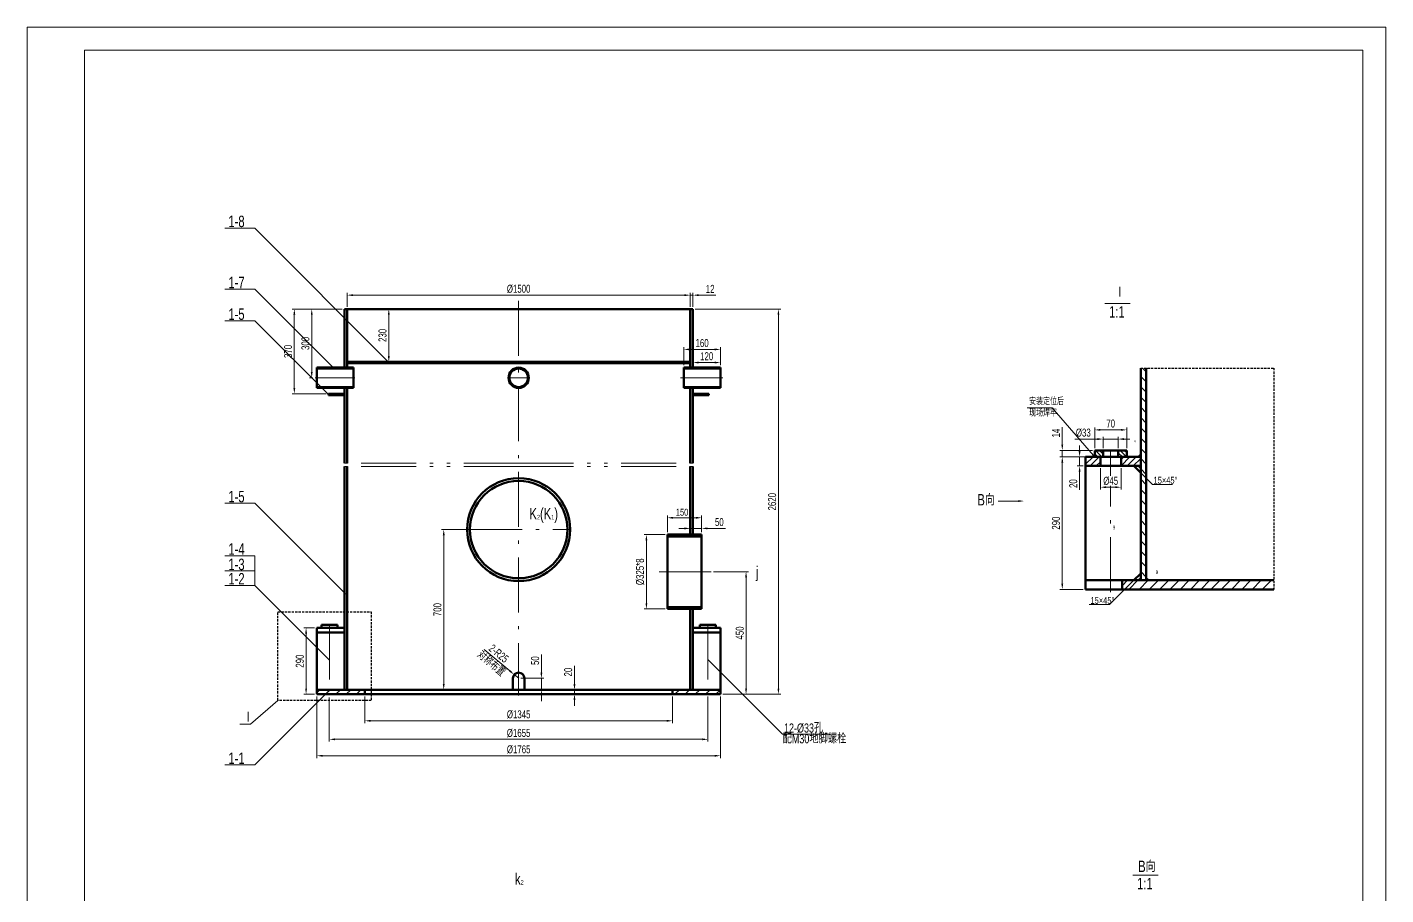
# Model space of a CAD drawing. Header units: millimetres. Extents: x 4027 to 9967, y -190 to 4015.
# Drawn here: x 6997 to 9967, y 2118 to 4015 of the extents above; entities that cross this region are included whole.
import ezdxf

# ---------------------------------------------------------------- set-up
doc = ezdxf.new("R2010")
doc.units = ezdxf.units.MM
doc.header["$LTSCALE"] = 10
for name, pattern in [('ACAD_ISO10W100', [18.7, 12, -3, 0.7, -3]), ('ACAD_ISO12W100', [22.4, 12, -3, 0.7, -3, 0.7, -3]), ('DASHED', [0.75, 0.5, -0.25])]:
    doc.linetypes.add(name, pattern=pattern)
doc.layers.add('4虚线层', color=6, linetype='DASHED')
for name, color, linetype, lineweight in [('中心线', 1, 'ACAD_ISO10W100', 18), ('剖面线', 5, 'Continuous', 15), ('双点划线', 3, 'ACAD_ISO12W100', 18), ('标注', 7, 'Continuous', 18), ('粗实线', 2, 'Continuous', 50), ('细实线', 7, 'Continuous', 18)]:
    doc.layers.add(name, color=color, linetype=linetype, lineweight=lineweight)
doc.styles.add('HGCAD', font='HGCAD.SHX', dxfattribs={"width": 0.75, "bigfont": 'HZTXT.SHX'})
doc.dimstyles.new('HGCAD$0', dxfattribs={"dimtxt": 3.5, "dimasz": 2.5, "dimexe": 1, "dimexo": 1, "dimgap": 1, "dimtad": 1, "dimdec": 1, "dimdsep": 46, "dimtxsty": 'HGCAD', "dimcen": 0, "dimclrd": 130, "dimclre": 130, "dimclrt": 3, "dimadec": 1, "dimazin": 0, "dimtfac": 0.714286, "dimtmove": 0, "dimatfit": 1, "dimfxl": 0, "dimtzin": 0, "dimlwd": -1, "dimlwe": -1, "dimarcsym": 0})
doc.dimstyles.new('HGCAD$4', dxfattribs={"dimtxt": 3.5, "dimasz": 2.5, "dimexe": 1, "dimexo": 1, "dimgap": 1, "dimtad": 1, "dimtoh": 1, "dimdec": 1, "dimdsep": 46, "dimtxsty": 'HGCAD', "dimcen": 0, "dimclrd": 130, "dimclre": 130, "dimclrt": 3, "dimadec": 1, "dimazin": 0, "dimtfac": 0.714286, "dimtofl": 0, "dimtmove": 0, "dimatfit": 1, "dimfxl": 0, "dimtzin": 0, "dimlwd": -1, "dimlwe": -1, "dimarcsym": 0})
pattern_1 = [(45, (4026.9, -190.238), (-11.22532, 11.22532), [])]

# ---------------------------------------------------------------- blocks, each defined once
blk = doc.blocks.new('HGCAD#HGTFTK~A1Z~HGCAD图框')
at = {"layer": '细实线', "color": 7}
blk.add_lwpolyline([(10, -10), (-584, -10), (-584, 831), (10, 831)], close=True, dxfattribs=at)
at = {"layer": '细实线', "color": 2}
blk.add_lwpolyline([(0, 0), (-559, 0), (-559, 821), (0, 821)], close=True, dxfattribs=at)
blk = doc.blocks.new('*D20')
at = {"layer": 'Defpoints', "color": 0, "ltscale": 5}
for p in [(7735, 2556.6), (8407.5, 2556.6), (8407.5, 2498.6)]:
    blk.add_point(p, dxfattribs=at)
at = {"layer": '标注', "color": 130, "ltscale": 5}
for p, q in [((7735, 2551.6), (7735, 2493.6)), ((8407.5, 2551.6), (8407.5, 2493.6)), ((7747.5, 2498.6), (8395, 2498.6))]:
    blk.add_line(p, q, dxfattribs=at)
for points in [[(7747.5, 2500.7), (7747.5, 2496.5), (7735, 2498.6)], [(8395, 2500.7), (8395, 2496.5), (8407.5, 2498.6)]]:
    blk.add_solid(points, dxfattribs=at)
at = {"layer": '标注', "color": 3, "ltscale": 5, "insert": (8071.3, 2512.4), "char_height": 17.5, "attachment_point": 5, "style": 'HGCAD', "bg_fill": 3, "box_fill_scale": 1.1, "bg_fill_color": 256, "bg_fill_true_color": 13158600, "bg_fill_transparency": 65535}
blk.add_mtext('%%C1345', dxfattribs=at)
blk = doc.blocks.new('*D21')
at = {"layer": 'Defpoints', "color": 0, "ltscale": 5}
for p in [(7657.4, 2554.3), (8485, 2556.6), (8485, 2458.1)]:
    blk.add_point(p, dxfattribs=at)
at = {"layer": '标注', "color": 130, "ltscale": 5}
for p, q in [((7657.4, 2549.3), (7657.4, 2453.1)), ((8485, 2551.6), (8485, 2453.1)), ((7669.9, 2458.1), (8472.5, 2458.1))]:
    blk.add_line(p, q, dxfattribs=at)
for points in [[(7669.9, 2460.2), (7669.9, 2456), (7657.4, 2458.1)], [(8472.5, 2460.2), (8472.5, 2456), (8485, 2458.1)]]:
    blk.add_solid(points, dxfattribs=at)
at = {"layer": '标注', "color": 3, "ltscale": 5, "insert": (8071.2, 2471.8), "char_height": 17.5, "attachment_point": 5, "style": 'HGCAD', "bg_fill": 3, "box_fill_scale": 1.1, "bg_fill_color": 256, "bg_fill_true_color": 13158600, "bg_fill_transparency": 12}
blk.add_mtext('%%C1655', dxfattribs=at)
blk = doc.blocks.new('*D22')
at = {"layer": 'Defpoints', "color": 0, "ltscale": 5}
for p in [(7630, 2556.6), (8512.5, 2556.6), (8512.5, 2422.2)]:
    blk.add_point(p, dxfattribs=at)
at = {"layer": '标注', "color": 130, "ltscale": 5}
for p, q in [((7630, 2551.6), (7630, 2417.2)), ((8512.5, 2551.6), (8512.5, 2417.2)), ((7642.5, 2422.2), (8500, 2422.2))]:
    blk.add_line(p, q, dxfattribs=at)
for points in [[(7642.5, 2424.2), (7642.5, 2420.1), (7630, 2422.2)], [(8500, 2424.2), (8500, 2420.1), (8512.5, 2422.2)]]:
    blk.add_solid(points, dxfattribs=at)
at = {"layer": '标注', "color": 3, "ltscale": 5, "insert": (8071.3, 2435.9), "char_height": 17.5, "attachment_point": 5, "style": 'HGCAD', "bg_fill": 3, "box_fill_scale": 1.1, "bg_fill_color": 256, "bg_fill_true_color": 13158600, "bg_fill_transparency": 387}
blk.add_mtext('%%C1765', dxfattribs=at)
blk = doc.blocks.new('*D27')
at = {"layer": 'Defpoints', "color": 0, "ltscale": 5}
for p in [(8190.6, 2566.6), (8190.6, 2556.6), (8193.3, 2566.6)]:
    blk.add_point(p, dxfattribs=at)
at = {"layer": '标注', "color": 130, "ltscale": 5}
for p, q in [((8193.3, 2579.1), (8193.3, 2618.7)), ((8193.3, 2556.6), (8193.3, 2566.6)), ((8195.6, 2566.6), (8198.3, 2566.6)), ((8195.6, 2556.6), (8198.3, 2556.6)), ((8193.3, 2544.1), (8193.3, 2531.6))]:
    blk.add_line(p, q, dxfattribs=at)
for points in [[(8191.2, 2579.1), (8195.4, 2579.1), (8193.3, 2566.6)], [(8191.2, 2544.1), (8195.4, 2544.1), (8193.3, 2556.6)]]:
    blk.add_solid(points, dxfattribs=at)
at = {"layer": '标注', "color": 3, "ltscale": 5, "insert": (8179.6, 2605.1), "char_height": 17.5, "attachment_point": 5, "rotation": 90, "style": 'HGCAD', "bg_fill": 3, "box_fill_scale": 1.1, "bg_fill_color": 256, "bg_fill_true_color": 13158600, "bg_fill_transparency": 132}
blk.add_mtext('20', dxfattribs=at)
blk = doc.blocks.new('*D28')
at = {"layer": 'Defpoints', "color": 0, "ltscale": 5}
for p in [(8071.3, 2591.6), (8121, 2591.6), (8071.3, 2566.6)]:
    blk.add_point(p, dxfattribs=at)
at = {"layer": '标注', "color": 130, "ltscale": 5}
for p, q in [((8121, 2604.1), (8121, 2643.7)), ((8076.3, 2591.6), (8126, 2591.6)), ((8121, 2566.6), (8121, 2591.6)), ((8076.3, 2566.6), (8126, 2566.6)), ((8121, 2554.1), (8121, 2541.6))]:
    blk.add_line(p, q, dxfattribs=at)
for points in [[(8118.9, 2604.1), (8123.1, 2604.1), (8121, 2591.6)], [(8118.9, 2554.1), (8123.1, 2554.1), (8121, 2566.6)]]:
    blk.add_solid(points, dxfattribs=at)
at = {"layer": '标注', "color": 3, "ltscale": 5, "insert": (8107.3, 2630.1), "char_height": 17.5, "attachment_point": 5, "rotation": 90, "style": 'HGCAD', "bg_fill": 3, "box_fill_scale": 1.1, "bg_fill_color": 256, "bg_fill_true_color": 13158600, "bg_fill_transparency": 847}
blk.add_mtext('50', dxfattribs=at)
blk = doc.blocks.new('*D29')
at = {"layer": 'Defpoints', "color": 0, "ltscale": 5}
for p in [(8071.3, 2916.6), (7907.5, 2566.6), (7907.5, 2566.6)]:
    blk.add_point(p, dxfattribs=at)
at = {"layer": '标注', "color": 130, "ltscale": 5}
for p, q in [((8066.3, 2916.6), (7902.5, 2916.6)), ((7907.5, 2904.1), (7907.5, 2579.1))]:
    blk.add_line(p, q, dxfattribs=at)
for points in [[(7905.4, 2904.1), (7909.6, 2904.1), (7907.5, 2916.6)], [(7905.4, 2579.1), (7909.6, 2579.1), (7907.5, 2566.6)]]:
    blk.add_solid(points, dxfattribs=at)
at = {"layer": '标注', "color": 3, "ltscale": 5, "insert": (7893.8, 2741.6), "char_height": 17.5, "attachment_point": 5, "rotation": 90, "style": 'HGCAD', "bg_fill": 3, "box_fill_scale": 1.1, "bg_fill_color": 256, "bg_fill_true_color": 13158600, "bg_fill_transparency": 65535}
blk.add_mtext('700', dxfattribs=at)
blk = doc.blocks.new('*D30')
at = {"layer": 'Defpoints', "color": 0, "ltscale": 5}
for p in [(8492.1, 2824.4), (8512.5, 2556.6), (8568.4, 2556.6)]:
    blk.add_point(p, dxfattribs=at)
at = {"layer": '标注', "color": 130, "ltscale": 5}
for p, q in [((8497.1, 2824.4), (8573.4, 2824.4)), ((8568.4, 2811.9), (8568.4, 2569.1)), ((8517.5, 2556.6), (8573.4, 2556.6))]:
    blk.add_line(p, q, dxfattribs=at)
for points in [[(8566.3, 2811.9), (8570.5, 2811.9), (8568.4, 2824.4)], [(8566.3, 2569.1), (8570.5, 2569.1), (8568.4, 2556.6)]]:
    blk.add_solid(points, dxfattribs=at)
at = {"layer": '标注', "color": 3, "ltscale": 5, "insert": (8554.7, 2690.5), "char_height": 17.5, "attachment_point": 5, "rotation": 90, "style": 'HGCAD', "bg_fill": 3, "box_fill_scale": 1.1, "bg_fill_color": 256, "bg_fill_true_color": 13158600, "bg_fill_transparency": 112}
blk.add_mtext('450', dxfattribs=at)
blk = doc.blocks.new('*D31')
at = {"layer": 'Defpoints', "color": 0, "ltscale": 5}
for p in [(8396.3, 2905.7), (8350.5, 2743.2), (8396.3, 2743.2)]:
    blk.add_point(p, dxfattribs=at)
at = {"layer": '标注', "color": 130, "ltscale": 5}
for p, q in [((8391.3, 2905.7), (8345.5, 2905.7)), ((8350.5, 2893.2), (8350.5, 2755.7)), ((8391.3, 2743.2), (8345.5, 2743.2))]:
    blk.add_line(p, q, dxfattribs=at)
for points in [[(8348.5, 2893.2), (8352.6, 2893.2), (8350.5, 2905.7)], [(8348.5, 2755.7), (8352.6, 2755.7), (8350.5, 2743.2)]]:
    blk.add_solid(points, dxfattribs=at)
at = {"layer": '标注', "color": 3, "ltscale": 5, "insert": (8336.8, 2824.4), "char_height": 17.5, "attachment_point": 5, "rotation": 90, "style": 'HGCAD', "bg_fill": 3, "box_fill_scale": 1.1, "bg_fill_color": 256, "bg_fill_true_color": 13158600, "bg_fill_transparency": 87}
blk.add_mtext('%%C325*8', dxfattribs=at)
blk = doc.blocks.new('*D32')
at = {"layer": 'Defpoints', "color": 0, "ltscale": 5}
for p in [(8471.3, 2919.2), (8446.3, 2905.7), (8471.3, 2906.7)]:
    blk.add_point(p, dxfattribs=at)
at = {"layer": '标注', "color": 130, "ltscale": 5}
for p, q in [((8433.8, 2919.2), (8421.3, 2919.2)), ((8446.3, 2910.7), (8446.3, 2924.2)), ((8446.3, 2919.2), (8471.3, 2919.2)), ((8471.3, 2911.7), (8471.3, 2924.2)), ((8483.8, 2919.2), (8523.5, 2919.2))]:
    blk.add_line(p, q, dxfattribs=at)
for points in [[(8433.8, 2921.2), (8433.8, 2917.1), (8446.3, 2919.2)], [(8483.8, 2921.2), (8483.8, 2917.1), (8471.3, 2919.2)]]:
    blk.add_solid(points, dxfattribs=at)
at = {"layer": '标注', "color": 3, "ltscale": 5, "insert": (8509.9, 2932.9), "char_height": 17.5, "attachment_point": 5, "style": 'HGCAD', "bg_fill": 3, "box_fill_scale": 1.1, "bg_fill_color": 256, "bg_fill_true_color": 13158600, "bg_fill_transparency": 142}
blk.add_mtext('50', dxfattribs=at)
blk = doc.blocks.new('*D33')
at = {"layer": 'Defpoints', "color": 0, "ltscale": 5}
for p in [(8452.3, 3398.5), (8512.5, 2556.6), (8639.1, 2556.6)]:
    blk.add_point(p, dxfattribs=at)
at = {"layer": '标注', "color": 130, "ltscale": 5}
for p, q in [((8457.3, 3398.5), (8644.1, 3398.5)), ((8639.1, 3386), (8639.1, 2569.1)), ((8517.5, 2556.6), (8644.1, 2556.6))]:
    blk.add_line(p, q, dxfattribs=at)
for points in [[(8637, 3386), (8641.2, 3386), (8639.1, 3398.5)], [(8637, 2569.1), (8641.2, 2569.1), (8639.1, 2556.6)]]:
    blk.add_solid(points, dxfattribs=at)
at = {"layer": '标注', "color": 3, "ltscale": 5, "insert": (8625.4, 2977.5), "char_height": 17.5, "attachment_point": 5, "rotation": 90, "style": 'HGCAD', "bg_fill": 3, "box_fill_scale": 1.1, "bg_fill_color": 256, "bg_fill_true_color": 13158600, "bg_fill_transparency": 177}
blk.add_mtext('2620', dxfattribs=at)
blk = doc.blocks.new('*D34')
at = {"layer": 'Defpoints', "color": 0, "ltscale": 5}
for p in [(8512.3, 3310.4), (8432.3, 3270.7), (8512.3, 3270.7)]:
    blk.add_point(p, dxfattribs=at)
at = {"layer": '标注', "color": 130, "ltscale": 5}
for p, q in [((8432.3, 3275.7), (8432.3, 3315.4)), ((8444.8, 3310.4), (8499.8, 3310.4)), ((8512.3, 3275.7), (8512.3, 3315.4))]:
    blk.add_line(p, q, dxfattribs=at)
for points in [[(8444.8, 3312.5), (8444.8, 3308.3), (8432.3, 3310.4)], [(8499.8, 3312.5), (8499.8, 3308.3), (8512.3, 3310.4)]]:
    blk.add_solid(points, dxfattribs=at)
at = {"layer": '标注', "color": 3, "ltscale": 5, "insert": (8472.3, 3324.2), "char_height": 17.5, "attachment_point": 5, "style": 'HGCAD', "bg_fill": 3, "box_fill_scale": 1.1, "bg_fill_color": 256, "bg_fill_true_color": 13158600, "bg_fill_transparency": 702}
blk.add_mtext('160', dxfattribs=at)
blk = doc.blocks.new('*D35')
at = {"layer": '标注', "color": 130, "ltscale": 5}
for p, q in [((8452.3, 3275.7), (8452.3, 3286.7)), ((8464.8, 3281.7), (8499.8, 3281.7)), ((8512.3, 3275.7), (8512.3, 3286.7))]:
    blk.add_line(p, q, dxfattribs=at)
for points in [[(8464.8, 3283.7), (8464.8, 3279.6), (8452.3, 3281.7)], [(8499.8, 3283.7), (8499.8, 3279.6), (8512.3, 3281.7)]]:
    blk.add_solid(points, dxfattribs=at)
at = {"layer": '标注', "color": 3, "ltscale": 5, "insert": (8482.3, 3295.4), "char_height": 17.5, "attachment_point": 5, "style": 'HGCAD', "bg_fill": 3, "box_fill_scale": 1.1, "bg_fill_color": 256, "bg_fill_true_color": 13158600, "bg_fill_transparency": 157}
blk.add_mtext('120', dxfattribs=at)
at = {"layer": 'Defpoints', "color": 0, "ltscale": 5}
for p in [(8452.3, 3270.7), (8512.3, 3281.7), (8512.3, 3270.7)]:
    blk.add_point(p, dxfattribs=at)
blk = doc.blocks.new('*D36')
at = {"layer": 'Defpoints', "color": 0, "ltscale": 5}
for p in [(8446.3, 3429), (7696.3, 3398.5), (8446.3, 3398.5)]:
    blk.add_point(p, dxfattribs=at)
at = {"layer": '标注', "color": 130, "ltscale": 5}
for p, q in [((7696.3, 3403.5), (7696.3, 3434)), ((7708.8, 3429), (8433.8, 3429)), ((8446.3, 3403.5), (8446.3, 3434))]:
    blk.add_line(p, q, dxfattribs=at)
for points in [[(7708.8, 3431), (7708.8, 3426.9), (7696.3, 3429)], [(8433.8, 3431), (8433.8, 3426.9), (8446.3, 3429)]]:
    blk.add_solid(points, dxfattribs=at)
at = {"layer": '标注', "color": 3, "ltscale": 5, "insert": (8071.3, 3442.7), "char_height": 17.5, "attachment_point": 5, "style": 'HGCAD', "bg_fill": 3, "box_fill_scale": 1.1, "bg_fill_color": 256, "bg_fill_true_color": 13158600, "bg_fill_transparency": 42}
blk.add_mtext('%%C1500', dxfattribs=at)
blk = doc.blocks.new('*D37')
at = {"layer": 'Defpoints', "color": 0, "ltscale": 5}
for p in [(8452.3, 3428.9), (8446.3, 3398.5), (8452.3, 3398.5)]:
    blk.add_point(p, dxfattribs=at)
at = {"layer": '标注', "color": 130, "ltscale": 5}
for p, q in [((8433.8, 3428.9), (8421.3, 3428.9)), ((8446.3, 3403.5), (8446.3, 3433.9)), ((8446.3, 3428.9), (8452.3, 3428.9)), ((8452.3, 3403.5), (8452.3, 3433.9)), ((8464.8, 3428.9), (8502.4, 3428.9))]:
    blk.add_line(p, q, dxfattribs=at)
for points in [[(8433.8, 3431), (8433.8, 3426.9), (8446.3, 3428.9)], [(8464.8, 3431), (8464.8, 3426.9), (8452.3, 3428.9)]]:
    blk.add_solid(points, dxfattribs=at)
at = {"layer": '标注', "color": 3, "ltscale": 5, "insert": (8489.9, 3442.7), "char_height": 17.5, "attachment_point": 5, "style": 'HGCAD', "bg_fill": 3, "box_fill_scale": 1.1, "bg_fill_color": 256, "bg_fill_true_color": 13158600, "bg_fill_transparency": 2037}
blk.add_mtext('12', dxfattribs=at)
blk = doc.blocks.new('*D38')
at = {"layer": 'Defpoints', "color": 0, "ltscale": 5}
for p in [(7789.2, 3398.5), (7787.4, 3283.5), (7789.2, 3283.5)]:
    blk.add_point(p, dxfattribs=at)
at = {"layer": '标注', "color": 130, "ltscale": 5}
for p, q in [((7784.2, 3398.5), (7782.4, 3398.5)), ((7787.4, 3386), (7787.4, 3296)), ((7784.2, 3283.5), (7782.4, 3283.5))]:
    blk.add_line(p, q, dxfattribs=at)
for points in [[(7785.3, 3386), (7789.5, 3386), (7787.4, 3398.5)], [(7785.3, 3296), (7789.5, 3296), (7787.4, 3283.5)]]:
    blk.add_solid(points, dxfattribs=at)
at = {"layer": '标注', "color": 3, "ltscale": 5, "insert": (7773.7, 3341), "char_height": 17.5, "attachment_point": 5, "rotation": 90, "style": 'HGCAD', "bg_fill": 3, "box_fill_scale": 1.1, "bg_fill_color": 256, "bg_fill_true_color": 13158600, "bg_fill_transparency": 522}
blk.add_mtext('230', dxfattribs=at)
blk = doc.blocks.new('*D39')
at = {"layer": 'Defpoints', "color": 0, "ltscale": 5}
for p in [(7690.3, 3398.5), (7619, 3248.5), (7626.7, 3248.5)]:
    blk.add_point(p, dxfattribs=at)
at = {"layer": '标注', "color": 130, "ltscale": 5}
for p, q in [((7685.3, 3398.5), (7614, 3398.5)), ((7619, 3386), (7619, 3261)), ((7621.7, 3248.5), (7614, 3248.5))]:
    blk.add_line(p, q, dxfattribs=at)
for points in [[(7616.9, 3386), (7621, 3386), (7619, 3398.5)], [(7616.9, 3261), (7621, 3261), (7619, 3248.5)]]:
    blk.add_solid(points, dxfattribs=at)
at = {"layer": '标注', "color": 3, "ltscale": 5, "insert": (7605.2, 3323.5), "char_height": 17.5, "attachment_point": 5, "rotation": 90, "style": 'HGCAD', "bg_fill": 3, "box_fill_scale": 1.1, "bg_fill_color": 256, "bg_fill_true_color": 13158600, "bg_fill_transparency": 672}
blk.add_mtext('300', dxfattribs=at)
blk = doc.blocks.new('*D40')
at = {"layer": 'Defpoints', "color": 0, "ltscale": 5}
for p in [(7689.3, 3398.5), (7580.9, 3213.5), (7655.3, 3213.5)]:
    blk.add_point(p, dxfattribs=at)
at = {"layer": '标注', "color": 130, "ltscale": 5}
for p, q in [((7684.3, 3398.5), (7575.9, 3398.5)), ((7580.9, 3386), (7580.9, 3226)), ((7650.3, 3213.5), (7575.9, 3213.5))]:
    blk.add_line(p, q, dxfattribs=at)
for points in [[(7578.8, 3386), (7583, 3386), (7580.9, 3398.5)], [(7578.8, 3226), (7583, 3226), (7580.9, 3213.5)]]:
    blk.add_solid(points, dxfattribs=at)
at = {"layer": '标注', "color": 3, "ltscale": 5, "insert": (7567.2, 3306), "char_height": 17.5, "attachment_point": 5, "rotation": 90, "style": 'HGCAD', "bg_fill": 3, "box_fill_scale": 1.1, "bg_fill_color": 256, "bg_fill_true_color": 13158600, "bg_fill_transparency": 382}
blk.add_mtext('370', dxfattribs=at)
blk = doc.blocks.new('*D41')
at = {"layer": 'Defpoints', "color": 0, "ltscale": 5}
for p in [(7630, 2701.6), (7606.6, 2556.6), (7630, 2556.6)]:
    blk.add_point(p, dxfattribs=at)
at = {"layer": '标注', "color": 130, "ltscale": 5}
for p, q in [((7625, 2701.6), (7601.6, 2701.6)), ((7606.6, 2689.1), (7606.6, 2569.1)), ((7625, 2556.6), (7601.6, 2556.6))]:
    blk.add_line(p, q, dxfattribs=at)
for points in [[(7604.5, 2689.1), (7608.7, 2689.1), (7606.6, 2701.6)], [(7604.5, 2569.1), (7608.7, 2569.1), (7606.6, 2556.6)]]:
    blk.add_solid(points, dxfattribs=at)
at = {"layer": '标注', "color": 3, "ltscale": 5, "insert": (7592.9, 2629.1), "char_height": 17.5, "attachment_point": 5, "rotation": 90, "style": 'HGCAD', "bg_fill": 3, "box_fill_scale": 1.1, "bg_fill_color": 256, "bg_fill_true_color": 13158600, "bg_fill_transparency": 272}
blk.add_mtext('290', dxfattribs=at)
blk = doc.blocks.new('*D42')
at = {"layer": 'Defpoints', "color": 0, "ltscale": 5}
for p in [(8061.7, 2599.5), (8071.3, 2591.6)]:
    blk.add_point(p, dxfattribs=at)
at = {"layer": '标注', "color": 130, "ltscale": 5}
for p, q in [((8052.1, 2607.5), (7995.6, 2654.5)), ((8071.3, 2591.6), (8061.7, 2599.5))]:
    blk.add_line(p, q, dxfattribs=at)
blk.add_solid([(8053.4, 2609.1), (8050.7, 2605.9), (8061.7, 2599.5)], dxfattribs=at)
at = {"layer": '标注', "color": 3, "ltscale": 5, "insert": (8027.8, 2645.6), "char_height": 17.5, "attachment_point": 5, "rotation": 320.267, "style": 'HGCAD', "bg_fill": 3, "box_fill_scale": 1.1, "bg_fill_color": 256, "bg_fill_true_color": 13158600, "bg_fill_transparency": 747}
blk.add_mtext('2-R25', dxfattribs=at)
blk = doc.blocks.new('*D53')
at = {"layer": 'Defpoints', "color": 0}
for p in [(9343, 3055.7), (9388, 3055.7)]:
    blk.add_point(p, dxfattribs=at)
at = {"layer": '标注', "color": 130}
for p, q in [((9343, 3050.7), (9343, 3004.2)), ((9388, 3050.7), (9388, 3004.2)), ((9355.5, 3009.2), (9375.5, 3009.2))]:
    blk.add_line(p, q, dxfattribs=at)
for points in [[(9355.5, 3011.3), (9355.5, 3007.1), (9343, 3009.2)], [(9375.5, 3011.3), (9375.5, 3007.1), (9388, 3009.2)]]:
    blk.add_solid(points, dxfattribs=at)
at = {"layer": '标注', "color": 3, "insert": (9365.5, 3022.9), "char_height": 17.5, "attachment_point": 5, "style": 'HGCAD', "bg_fill": 3, "box_fill_scale": 1.1, "bg_fill_color": 256, "bg_fill_true_color": 13158600, "bg_fill_transparency": 65535}
blk.add_mtext('%%c45', dxfattribs=at)
at = {"layer": 'Defpoints', "color": 0}
blk.add_point((9388, 3009.2), dxfattribs=at)
blk = doc.blocks.new('*D54')
at = {"layer": 'Defpoints', "color": 0}
for p in [(9349, 3114.4), (9349, 3089.7), (9382, 3089.7)]:
    blk.add_point(p, dxfattribs=at)
at = {"layer": '标注', "color": 130}
for p, q in [((9349, 3094.7), (9349, 3119.4)), ((9382, 3094.7), (9382, 3119.4)), ((9336.5, 3114.4), (9287.3, 3114.4)), ((9382, 3114.4), (9349, 3114.4)), ((9394.5, 3114.4), (9407, 3114.4))]:
    blk.add_line(p, q, dxfattribs=at)
for points in [[(9336.5, 3116.5), (9336.5, 3112.3), (9349, 3114.4)], [(9394.5, 3116.5), (9394.5, 3112.3), (9382, 3114.4)]]:
    blk.add_solid(points, dxfattribs=at)
at = {"layer": '标注', "color": 3, "insert": (9305.6, 3128.2), "char_height": 17.5, "attachment_point": 5, "style": 'HGCAD', "bg_fill": 3, "box_fill_scale": 1.1, "bg_fill_color": 256, "bg_fill_true_color": 13158600, "bg_fill_transparency": 1007}
blk.add_mtext('%%c33', dxfattribs=at)
blk = doc.blocks.new('*D55')
at = {"layer": 'Defpoints', "color": 0}
for p in [(9400.5, 3134.5), (9330.5, 3089.7), (9400.5, 3089.7)]:
    blk.add_point(p, dxfattribs=at)
at = {"layer": '标注', "color": 130}
for p, q in [((9330.5, 3094.7), (9330.5, 3139.5)), ((9343, 3134.5), (9388, 3134.5)), ((9400.5, 3094.7), (9400.5, 3139.5))]:
    blk.add_line(p, q, dxfattribs=at)
for points in [[(9343, 3136.6), (9343, 3132.4), (9330.5, 3134.5)], [(9388, 3136.6), (9388, 3132.4), (9400.5, 3134.5)]]:
    blk.add_solid(points, dxfattribs=at)
at = {"layer": '标注', "color": 3, "insert": (9365.5, 3148.3), "char_height": 17.5, "attachment_point": 5, "style": 'HGCAD', "bg_fill": 3, "box_fill_scale": 1.1, "bg_fill_color": 256, "bg_fill_true_color": 13158600, "bg_fill_transparency": 52}
blk.add_mtext('70', dxfattribs=at)
blk = doc.blocks.new('*D56')
at = {"layer": 'Defpoints', "color": 0}
for p in [(9259.6, 3089.7), (9330.5, 3089.7), (9330.5, 3075.7)]:
    blk.add_point(p, dxfattribs=at)
at = {"layer": '标注', "color": 130}
for p, q in [((9259.6, 3102.2), (9259.6, 3140.3)), ((9325.5, 3089.7), (9254.6, 3089.7)), ((9259.6, 3075.7), (9259.6, 3089.7)), ((9325.5, 3075.7), (9254.6, 3075.7)), ((9259.6, 3063.2), (9259.6, 3050.7))]:
    blk.add_line(p, q, dxfattribs=at)
for points in [[(9257.6, 3102.2), (9261.7, 3102.2), (9259.6, 3089.7)], [(9257.6, 3063.2), (9261.7, 3063.2), (9259.6, 3075.7)]]:
    blk.add_solid(points, dxfattribs=at)
at = {"layer": '标注', "color": 3, "insert": (9245.9, 3127.5), "char_height": 17.5, "attachment_point": 5, "rotation": 90, "style": 'HGCAD', "bg_fill": 3, "box_fill_scale": 1.1, "bg_fill_color": 256, "bg_fill_true_color": 13158600, "bg_fill_transparency": 1387}
blk.add_mtext('14', dxfattribs=at)
blk = doc.blocks.new('*D57')
at = {"layer": 'Defpoints', "color": 0}
for p in [(9310.5, 3075.7), (9297.5, 3055.7), (9310.5, 3055.7)]:
    blk.add_point(p, dxfattribs=at)
at = {"layer": '标注', "color": 130}
for p, q in [((9297.5, 3088.2), (9297.5, 3100.7)), ((9305.5, 3075.7), (9292.5, 3075.7)), ((9297.5, 3075.7), (9297.5, 3055.7)), ((9305.5, 3055.7), (9292.5, 3055.7)), ((9297.5, 3043.2), (9297.5, 3003.5))]:
    blk.add_line(p, q, dxfattribs=at)
for points in [[(9295.4, 3088.2), (9299.6, 3088.2), (9297.5, 3075.7)], [(9295.4, 3043.2), (9299.6, 3043.2), (9297.5, 3055.7)]]:
    blk.add_solid(points, dxfattribs=at)
at = {"layer": '标注', "color": 3, "insert": (9283.7, 3017.1), "char_height": 17.5, "attachment_point": 5, "rotation": 90, "style": 'HGCAD', "bg_fill": 3, "box_fill_scale": 1.1, "bg_fill_color": 256, "bg_fill_true_color": 13158600, "bg_fill_transparency": 22}
blk.add_mtext('20', dxfattribs=at)
blk = doc.blocks.new('*D58')
at = {"layer": 'Defpoints', "color": 0}
for p in [(9310.5, 3075.7), (9259.6, 2785.7), (9310.5, 2785.7)]:
    blk.add_point(p, dxfattribs=at)
at = {"layer": '标注', "color": 130}
for p, q in [((9305.5, 3075.7), (9254.6, 3075.7)), ((9259.6, 3063.2), (9259.6, 2798.2)), ((9305.5, 2785.7), (9254.6, 2785.7))]:
    blk.add_line(p, q, dxfattribs=at)
for points in [[(9257.6, 3063.2), (9261.7, 3063.2), (9259.6, 3075.7)], [(9257.6, 2798.2), (9261.7, 2798.2), (9259.6, 2785.7)]]:
    blk.add_solid(points, dxfattribs=at)
at = {"layer": '标注', "color": 3, "insert": (9245.9, 2930.7), "char_height": 17.5, "attachment_point": 5, "rotation": 90, "style": 'HGCAD', "bg_fill": 3, "box_fill_scale": 1.1, "bg_fill_color": 256, "bg_fill_true_color": 13158600, "bg_fill_transparency": 167}
blk.add_mtext('290', dxfattribs=at)

msp = doc.modelspace()

# ---------------------------------------------------------------- hatches: boundary and pattern name
at = {"layer": '剖面线'}
h = msp.add_hatch(dxfattribs=at)
h.set_pattern_fill('ANSI31', color=256, scale=5, angle=90, style=0)
h.set_pattern_definition([(135, (4026.9, -190.238), (-11.22532, -11.22532), [])])
h.paths.add_polyline_path([(9443.01, 3269.7), (9431.01, 3269.7), (9431.01, 3040.65), (9443.01, 3028.68)])
h.paths.add_polyline_path([(9443.01, 3028.68), (9431.01, 3040.65), (9431.01, 2886.01), (9431.99, 2885.03), (9431.01, 2885.51), (9431.01, 2805.65), (9443.01, 2805.65)])
h = msp.add_hatch(dxfattribs=at)
h.set_pattern_fill('ANSI31', color=256, scale=2, angle=90, style=0)
h.set_pattern_definition([(135, (4026.9, -190.238), (-4.490128, -4.490128), [])])
h.paths.add_polyline_path([(9349.01, 3089.65), (9330.51, 3089.65), (9330.51, 3075.65), (9349.01, 3075.65)])
h.paths.add_polyline_path([(9400.51, 3089.65), (9382.01, 3089.65), (9382.01, 3075.65), (9400.51, 3075.65)])
h = msp.add_hatch(dxfattribs=at)
h.set_pattern_fill('ANSI31', color=256, scale=3, style=0)
h.set_pattern_definition([(45, (4026.9, -190.238), (-6.735192, 6.735192), [])])
h.paths.add_polyline_path([(9343.01, 3075.65), (9310.51, 3075.65), (9310.51, 3055.65), (9343.01, 3055.65)])
h.paths.add_polyline_path([(9431.01, 3075.65), (9388.01, 3075.65), (9388.01, 3055.65), (9431.01, 3055.65)])
h = msp.add_hatch(dxfattribs=at)
h.set_pattern_fill('ANSI37', color=256, scale=0.5, style=0)
h.set_pattern_definition([(45, (3904.2919, -356.0448), (-1.122532, 1.122532), []), (135, (3904.2919, -356.0448), (-1.122532, -1.122532), [])])
h.paths.add_polyline_path([(9330.51, 3080.65), (9325.51, 3075.65), (9330.51, 3075.65)])
h.paths.add_polyline_path([(9431.01, 3080.65), (9426.01, 3075.65), (9431.01, 3075.65)])
h.paths.add_polyline_path([(9431.01, 3055.65), (9426.01, 3055.65), (9431.01, 3050.65)])
h.paths.add_polyline_path([(9431.01, 2810.65), (9426.01, 2805.65), (9431.01, 2805.65)])
h.paths.add_polyline_path([(9443.01, 2810.65), (9443.01, 2805.65), (9448.01, 2805.65)])
h = msp.add_hatch(dxfattribs=at)
h.set_pattern_fill('ANSI31', color=256, scale=5, style=0)
h.set_pattern_definition(pattern_1)
h.paths.add_polyline_path([(9721.92, 2805.65), (9416.07, 2805.65), (9396.02, 2785.65), (9721.92, 2785.65)])
h.paths.add_polyline_path([(9416.07, 2805.65), (9390.51, 2805.65), (9390.51, 2785.65), (9396.02, 2785.65)])
h = msp.add_hatch(dxfattribs=at)
h.set_pattern_fill('ANSI31', color=256, scale=5, style=0)
h.set_pattern_definition(pattern_1)
h.paths.add_polyline_path([(7735.04, 2566.55), (7657.45, 2566.55), (7657.44, 2556.55), (7735.04, 2556.55)])
h.paths.add_polyline_path([(7657.45, 2566.55), (7630.04, 2566.55), (7630.04, 2556.55), (7657.44, 2556.55)])
h.paths.add_polyline_path([(8485.04, 2566.55), (8407.54, 2566.55), (8407.54, 2556.55), (8485.04, 2556.55)])
h.paths.add_polyline_path([(8512.54, 2566.55), (8485.04, 2566.55), (8485.04, 2556.55), (8512.54, 2556.55)])

# ---------------------------------------------------------------- linework, layer by layer
at = {"layer": '4虚线层'}
msp.add_lwpolyline([(9431.01, 3269.7), (9721.92, 3269.7), (9721.92, 2785.65)], dxfattribs=at)
at = {"layer": '中心线'}
for p, q in [((8071.29, 3416.59), (8071.29, 2554.03)), ((7713.18, 3248.46), (7626.72, 3248.46)), ((8096.02, 3248.46), (8046.93, 3248.46)), ((8424.72, 3248.46), (8517.96, 3248.46)), ((9365.33, 2779.84), (9365.33, 3102.02)), ((7958.79, 2916.55), (8183.79, 2916.55)), ((8378.36, 2824.44), (8492.14, 2824.44)), ((7657.53, 2708.55), (7657.44, 2554.31)), ((8485.04, 2708.55), (8485.04, 2556.55))]:
    msp.add_line(p, q, dxfattribs=at)
at = {"layer": '双点划线'}
for p, q in [((8071.29, 3061.43), (7681.41, 3061.43)), ((8071.29, 3061.43), (8461.18, 3061.43)), ((8071.29, 3054.3), (7681.41, 3054.3)), ((8071.29, 3054.3), (8461.18, 3054.3))]:
    msp.add_line(p, q, dxfattribs=at)
at = {"layer": '标注'}
for p, q in [((7494.32, 3575.71), (7428.69, 3575.71)), ((7494.32, 3442.17), (7428.69, 3442.17)), ((9352.93, 3411.05), (9408.09, 3411.05)), ((7494.32, 3372.88), (7428.69, 3372.88)), ((7494.32, 2974.18), (7428.69, 2974.18)), ((7693.38, 2775.22), (7494.32, 2974.18)), ((7494.32, 2859.46), (7428.69, 2859.46)), ((7494.32, 2859.46), (7494.32, 2794.6)), ((7494.32, 2826.04), (7428.69, 2826.04)), ((7494.32, 2794.6), (7428.69, 2794.6)), ((7545.17, 2543.06), (7484.85, 2491.11)), ((7484.85, 2491.11), (7461.48, 2491.11)), ((7494.32, 2402.11), (7428.69, 2402.11)), ((9414.11, 2161.22), (9469.28, 2161.22))]:
    msp.add_line(p, q, dxfattribs=at)
at = {"layer": '标注', "color": 4}
for p, q in [((9237.72, 3182.51), (9182.68, 3182.51)), ((8648.21, 2469.38), (8751.02, 2469.38))]:
    msp.add_line(p, q, dxfattribs=at)
at = {"layer": '标注', "color": 4, "ltscale": 5}
for p, q in [((9431.01, 3040.65), (9456.53, 3015.19)), ((9456.53, 3015.19), (9500.66, 3015.19)), ((9416.07, 2805.65), (9362.84, 2752.54)), ((9318.71, 2752.54), (9362.84, 2752.54))]:
    msp.add_line(p, q, dxfattribs=at)
at = {"layer": '标注', "color": 130}
msp.add_line((9119.62, 2978.91), (9163.65, 2978.91), dxfattribs=at)
at = {"layer": '标注', "color": 130, "ltscale": 5}
for p, q in [((8458.79, 2942.34), (8408.79, 2942.34)), ((8471.29, 2910.69), (8471.29, 2947.34))]:
    msp.add_line(p, q, dxfattribs=at)
at = {"layer": '标注', "color": 130}
msp.add_solid([(9163.65, 2980.99), (9163.65, 2976.82), (9176.15, 2978.91)], dxfattribs=at)
at = {"layer": '标注', "color": 130, "ltscale": 5}
for points in [[(8408.79, 2944.42), (8408.79, 2940.26), (8396.29, 2942.34)], [(8458.79, 2944.42), (8458.79, 2940.26), (8471.29, 2942.34)]]:
    msp.add_solid(points, dxfattribs=at)
at = {"layer": '粗实线'}
for p, q in [((7690.29, 3270.71), (7690.29, 3398.46)), ((8071.29, 3398.46), (7690.29, 3398.46)), ((7696.29, 3270.71), (7696.29, 3398.46)), ((8071.29, 3398.46), (8452.29, 3398.46)), ((8446.29, 3270.71), (8446.29, 3398.46)), ((8452.29, 3270.71), (8452.29, 3398.46)), ((7710.29, 3270.71), (7630.29, 3270.71)), ((7630.29, 3270.71), (7630.29, 3226.21)), ((7710.29, 3268.71), (7630.29, 3268.71)), ((8071.29, 3283.46), (7696.29, 3283.46)), ((8446.29, 3280.46), (7696.29, 3280.46)), ((7710.29, 3226.21), (7710.29, 3270.71)), ((8071.29, 3283.46), (8446.29, 3283.46)), ((8432.29, 3270.71), (8512.29, 3270.71)), ((8432.29, 3226.21), (8432.29, 3270.71)), ((8432.29, 3268.71), (8512.29, 3268.71)), ((8512.29, 3270.71), (8512.29, 3226.21)), ((9431.01, 2805.65), (9431.01, 3269.7)), ((9443.01, 2805.65), (9443.01, 3269.7)), ((7710.29, 3228.21), (7630.29, 3228.21)), ((7710.29, 3226.21), (7630.29, 3226.21)), ((7690.29, 3213.46), (7655.29, 3213.46)), ((7655.29, 3213.46), (7655.29, 3210.46)), ((7655.29, 3210.46), (7690.29, 3210.46)), ((7690.29, 3061.43), (7690.29, 3226.21)), ((7696.29, 3061.43), (7696.29, 3226.21)), ((8432.29, 3228.21), (8512.29, 3228.21)), ((8432.29, 3226.21), (8512.29, 3226.21)), ((8446.29, 3061.43), (8446.29, 3226.21)), ((8452.29, 3061.43), (8452.29, 3226.21)), ((8452.29, 3213.46), (8487.29, 3213.46)), ((8487.29, 3210.46), (8452.29, 3210.46)), ((8487.29, 3213.46), (8487.29, 3210.46)), ((9365.51, 3089.65), (9330.51, 3089.65)), ((9330.51, 3089.65), (9330.51, 3075.65)), ((9349.01, 3075.65), (9349.01, 3089.65)), ((9365.51, 3089.65), (9400.51, 3089.65)), ((9382.01, 3075.65), (9382.01, 3089.65)), ((9400.51, 3089.65), (9400.51, 3075.65)), ((9310.51, 2785.65), (9310.51, 3075.65)), ((9310.51, 3075.65), (9431.01, 3075.65)), ((9325.51, 3075.65), (9330.51, 3080.65)), ((9343.01, 3075.65), (9343.01, 3055.65)), ((9388.01, 3075.65), (9388.01, 3055.65)), ((9431.01, 3080.65), (9426.01, 3075.65)), ((8446.29, 2905.69), (8446.29, 3054.3)), ((8452.29, 2905.69), (8452.29, 3054.3)), ((9310.51, 3055.65), (9431.01, 3055.65)), ((9431.01, 3040.65), (9416.01, 3055.65)), ((9431.01, 3050.65), (9426.01, 3055.65)), ((8396.29, 2905.69), (8471.29, 2905.69)), ((8396.29, 2905.69), (8396.29, 2743.19)), ((8396.29, 2901.69), (8471.29, 2901.69)), ((8446.29, 2905.69), (8471.29, 2905.69)), ((8471.29, 2905.69), (8471.29, 2743.19)), ((9310.51, 2805.65), (9721.92, 2805.65)), ((9310.51, 2805.65), (9310.51, 2785.65)), ((9390.51, 2785.65), (9390.51, 2805.65)), ((9431.01, 2820.65), (9416.01, 2805.65)), ((9431.01, 2810.65), (9426.01, 2805.65)), ((9443.01, 2810.65), (9448.01, 2805.65)), ((9721.92, 2785.65), (9310.51, 2785.65)), ((8396.29, 2747.19), (8471.29, 2747.19)), ((8396.29, 2743.19), (8471.29, 2743.19)), ((7657.54, 2708.55), (7640.04, 2708.55)), ((7640.04, 2708.55), (7640.04, 2701.55)), ((7657.54, 2708.55), (7675.04, 2708.55)), ((7675.04, 2708.55), (7675.04, 2701.55)), ((8485.04, 2708.55), (8467.54, 2708.55)), ((8467.54, 2708.55), (8467.54, 2701.55)), ((8485.04, 2708.55), (8502.54, 2708.55)), ((8502.54, 2708.55), (8502.54, 2701.55)), ((7630.04, 2701.55), (7690.29, 2701.55)), ((7630.04, 2691.55), (7690.29, 2691.55)), ((8512.54, 2701.55), (8452.29, 2701.55)), ((8512.54, 2691.55), (8452.29, 2691.55)), ((7630.04, 2566.55), (8512.54, 2566.55)), ((7630.04, 2566.55), (7630.04, 2556.55)), ((8512.54, 2556.55), (7630.04, 2556.55)), ((7735.04, 2566.55), (7735.04, 2556.55)), ((8407.54, 2566.55), (8407.54, 2556.55)), ((8512.54, 2566.55), (8512.54, 2556.55))]:
    msp.add_line(p, q, dxfattribs=at)
for centre, radius in [((8071.29, 3248.46), 22.25), ((8071.29, 3248.46), 20.25), ((8071.29, 2916.55), 112.5), ((8071.29, 2916.55), 106.5)]:
    msp.add_circle(centre, radius, dxfattribs=at)
msp.add_arc((8071.29, 2591.55), 12.5, 0, 180, dxfattribs=at)

# ---------------------------------------------------------------- block references
at = {"ltscale": 5, "xscale": 5, "yscale": 5, "zscale": 5}
msp.add_blockref('HGCAD#HGTFTK~A1Z~HGCAD图框', (9916.9, -140.24), dxfattribs=at)

# ---------------------------------------------------------------- texts
at = {"layer": '标注', "style": 'HGCAD'}
for s, insert, char_height, width, attachment_point in [('1-8', (7436.73, 3602.72), 25, 93.5883, 1), ('1-7', (7436.73, 3469.18), 25, 93.5883, 1), ('Ⅰ', (9374.72, 3448.07), 25, 53.0609, 1), ('1-5', (7436.73, 3399.89), 25, 93.5883, 1), ('1:1', (9361.99, 3404.88), 25, 95.5787, 1), ('{\\C4;安装定位后\\P现场焊牢}', (9187.21, 3203.96), 15, 1041.6182, 1), ('1-5', (7436.73, 3001.19), 25, 93.5883, 1), ('B向', (9074.08, 2994.31), 25, 53.0609, 1), ('K{\\H0.4x;2}(K{\\H0.4x;1})', (8094.95, 2963.71), 25, 50.1565, 1), ('9', (9370.16, 2925.12), 8, 8.7173, 1), ('1-4', (7436.73, 2886.47), 25, 93.5883, 1), ('1-3', (7436.73, 2853.05), 25, 93.5883, 1), ('1-2', (7436.73, 2821.61), 25, 93.5883, 1), ('9', (9463.73, 2827.66), 8, 7.0808, 1), ('Ⅰ', (7469.06, 2519.5), 25, 31.9085, 1), ('{\\C4;配M30地脚螺栓}', (8648.21, 2469.38), 20, 145.9787, 1), ('{\\C4;12-%%C33孔}', (8737.06, 2492.78), 20, 107.8897, 3), ('1-1', (7436.73, 2429.12), 25, 93.5883, 1), ('B向', (9425.49, 2192.96), 25, 1041.6182, 1), ('k{\\H0.4x;2}', (8063.35, 2165.48), 25, 53.311, 1), ('1:1', (9423.17, 2155.06), 25, 95.5787, 1)]:
    msp.add_mtext(s, dxfattribs=dict(at, insert=insert, char_height=char_height, width=width, attachment_point=attachment_point))
at = {"layer": '标注', "ltscale": 5, "char_height": 15, "width": 39.9623, "attachment_point": 1, "style": 'HGCAD'}
for insert in [(9459.16, 3031.88), (9321.33, 2769.23)]:
    msp.add_mtext('{\\C3;15×45°}', dxfattribs=dict(at, insert=insert))

# ---------------------------------------------------------------- next in the draw order: texts
at = {"layer": '标注', "color": 3, "ltscale": 5, "insert": (8428.5, 2954.39), "char_height": 17.5, "attachment_point": 5, "style": 'HGCAD', "bg_fill": 3, "box_fill_scale": 1.1, "bg_fill_color": 256, "bg_fill_true_color": 13158600, "bg_fill_transparency": 462}
msp.add_mtext('{\\H0.85714x;150}', dxfattribs=at)

# ---------------------------------------------------------------- next in the draw order: dimensions: what is measured, and where the dimension line sits
at = {"layer": '标注'}
for base, p1, p2, text, picture, middle in [((9349.01, 3114.4), (9382.01, 3089.65), (9349.01, 3089.65), '%%c33', '*D54', (9305.63, 3128.15)), ((9388.01, 3009.18), (9343.01, 3055.65), (9388.01, 3055.65), '%%c45', '*D53', (9365.51, 3022.93))]:
    dim = msp.add_linear_dim(base=base, p1=p1, p2=p2, text=text, dimstyle='HGCAD$0', override={"dimscale": 5}, dxfattribs=at)
    dim.commit()
    dim.dimension.update_dxf_attribs({"geometry": picture, "text_midpoint": middle})
at = {"layer": '标注', "ltscale": 5}
dim = msp.add_linear_dim(base=(8350.54, 2743.19), p1=(8396.29, 2905.69), p2=(8396.29, 2743.19), angle=90, text='%%C325*8', dimstyle='HGCAD$0', override={"dimscale": 5}, dxfattribs=at)
dim.commit()
dim.dimension.update_dxf_attribs({"geometry": '*D31', "text_midpoint": (8336.79, 2824.44)})
dim = msp.add_linear_dim(base=(8407.54, 2498.61), p1=(7735.04, 2556.55), p2=(8407.54, 2556.55), text='%%C1345', dimstyle='HGCAD$0', override={"dimscale": 5}, dxfattribs=at)
dim.commit()
dim.dimension.update_dxf_attribs({"geometry": '*D20', "text_midpoint": (8071.29, 2512.36)})

# ---------------------------------------------------------------- next in the draw order: linework, layer by layer
at = {"layer": '标注', "color": 130, "ltscale": 5}
msp.add_line((8396.29, 2910.69), (8396.29, 2947.34), dxfattribs=at)

# ---------------------------------------------------------------- next in the draw order: texts
at = {"layer": '标注', "insert": (9416.38, 3112.03), "char_height": 5, "width": 7.8616, "attachment_point": 1, "style": 'HGCAD'}
msp.add_mtext('9', dxfattribs=at)

# ---------------------------------------------------------------- next in the draw order: dimensions: what is measured, and where the dimension line sits
at = {"layer": '标注'}
dim = msp.add_linear_dim(base=(9400.51, 3134.51), p1=(9330.51, 3089.65), p2=(9400.51, 3089.65), dimstyle='HGCAD$0', override={"dimscale": 5}, dxfattribs=at)
dim.commit()
dim.dimension.update_dxf_attribs({"geometry": '*D55', "text_midpoint": (9365.51, 3148.26)})
at = {"layer": '标注', "ltscale": 5}
for base, p1, p2, text, picture, middle in [((8471.29, 2919.16), (8446.29, 2905.69), (8471.29, 2906.69), '50', '*D32', (8509.88, 2932.91)), ((8485.04, 2458.07), (7657.44, 2554.31), (8485.04, 2556.55), '%%C1655', '*D21', (8071.24, 2471.82))]:
    dim = msp.add_linear_dim(base=base, p1=p1, p2=p2, text=text, dimstyle='HGCAD$0', override={"dimscale": 5}, dxfattribs=at)
    dim.commit()
    dim.dimension.update_dxf_attribs({"geometry": picture, "text_midpoint": middle})

# ---------------------------------------------------------------- next in the draw order: dimensions: what is measured, and where the dimension line sits
at = {"layer": '标注'}
dim = msp.add_linear_dim(base=(9259.64, 3089.65), p1=(9330.51, 3075.65), p2=(9330.51, 3089.65), angle=90, dimstyle='HGCAD$0', override={"dimscale": 5}, dxfattribs=at)
dim.commit()
dim.dimension.update_dxf_attribs({"geometry": '*D56', "text_midpoint": (9245.89, 3127.48)})
at = {"layer": '标注', "ltscale": 5}
dim = msp.add_linear_dim(base=(8512.54, 2422.16), p1=(7630.04, 2556.55), p2=(8512.54, 2556.55), text='%%C1765', dimstyle='HGCAD$0', override={"dimscale": 5}, dxfattribs=at)
dim.commit()
dim.dimension.update_dxf_attribs({"geometry": '*D22', "text_midpoint": (8071.29, 2435.91)})

# ---------------------------------------------------------------- next in the draw order: linework, layer by layer
at = {"layer": '粗实线'}
for p, q in [((7690.29, 2566.55), (7690.29, 3054.3)), ((7696.29, 2566.55), (7696.29, 3054.3)), ((8446.29, 2566.55), (8446.29, 2743.19)), ((8452.29, 2566.55), (8452.29, 2743.19)), ((7630.04, 2556.55), (7630.04, 2701.55)), ((8512.54, 2556.55), (8512.54, 2701.55)), ((8058.79, 2566.55), (8058.79, 2591.55)), ((8083.79, 2566.55), (8083.79, 2591.55))]:
    msp.add_line(p, q, dxfattribs=at)

# ---------------------------------------------------------------- next in the draw order: dimensions: what is measured, and where the dimension line sits
at = {"layer": '标注'}
dim = msp.add_linear_dim(base=(9297.48, 3055.65), p1=(9310.51, 3075.65), p2=(9310.51, 3055.65), angle=90, dimstyle='HGCAD$0', override={"dimscale": 5}, dxfattribs=at)
dim.commit()
dim.dimension.update_dxf_attribs({"geometry": '*D57', "text_midpoint": (9283.73, 3017.07)})
at = {"layer": '标注', "ltscale": 5}
dim = msp.add_linear_dim(base=(8193.31, 2566.55), p1=(8190.6, 2556.55), p2=(8190.6, 2566.55), angle=90, text='20', dimstyle='HGCAD$0', override={"dimscale": 5}, dxfattribs=at)
dim.commit()
dim.dimension.update_dxf_attribs({"geometry": '*D27', "text_midpoint": (8179.56, 2605.13)})

# ---------------------------------------------------------------- next in the draw order: dimensions: what is measured, and where the dimension line sits
at = {"layer": '标注'}
dim = msp.add_linear_dim(base=(9259.64, 2785.65), p1=(9310.51, 3075.65), p2=(9310.51, 2785.65), angle=90, dimstyle='HGCAD$0', override={"dimscale": 5}, dxfattribs=at)
dim.commit()
dim.dimension.update_dxf_attribs({"geometry": '*D58', "text_midpoint": (9245.89, 2930.65)})
at = {"layer": '标注', "ltscale": 5}
for base, p1, p2, text, picture, middle in [((8568.4, 2556.55), (8492.14, 2824.44), (8512.54, 2556.55), '450', '*D30', (8554.65, 2690.5)), ((7606.62, 2556.55), (7630.04, 2701.55), (7630.04, 2556.55), '290', '*D41', (7592.87, 2629.05)), ((8121.01, 2591.55), (8071.29, 2566.55), (8071.29, 2591.55), '50', '*D28', (8107.26, 2630.13))]:
    dim = msp.add_linear_dim(base=base, p1=p1, p2=p2, angle=90, text=text, dimstyle='HGCAD$0', override={"dimscale": 5}, dxfattribs=at)
    dim.commit()
    dim.dimension.update_dxf_attribs({"geometry": picture, "text_midpoint": middle})

# ---------------------------------------------------------------- next in the draw order: linework, layer by layer
at = {"layer": '4虚线层'}
msp.add_lwpolyline([(7545.17, 2736.82), (7748.79, 2736.82), (7748.79, 2543.06), (7545.17, 2543.06)], close=True, dxfattribs=at)
at = {"layer": '标注', "color": 4}
msp.add_line((9328.01, 3078.15), (9237.72, 3182.51), dxfattribs=at)
at = {"layer": '标注'}
for p, q in [((7657.48, 2631.43), (7494.32, 2794.6)), ((7657.48, 2565.28), (7494.32, 2402.11))]:
    msp.add_line(p, q, dxfattribs=at)

# ---------------------------------------------------------------- next in the draw order: dimensions: what is measured, and where the dimension line sits
at = {"layer": '标注', "ltscale": 5}
for base, p1, p2, text, picture, middle in [((8639.11, 2556.55), (8452.29, 3398.46), (8512.54, 2556.55), '2620', '*D33', (8625.36, 2977.5)), ((7907.51, 2566.55), (8071.29, 2916.55), (7907.51, 2566.55), '700', '*D29', (7893.76, 2741.55))]:
    dim = msp.add_linear_dim(base=base, p1=p1, p2=p2, angle=90, text=text, dimstyle='HGCAD$0', override={"dimscale": 5}, dxfattribs=at)
    dim.commit()
    dim.dimension.update_dxf_attribs({"geometry": picture, "text_midpoint": middle})

# ---------------------------------------------------------------- next in the draw order: linework, layer by layer
at = {"layer": '标注', "color": 4}
msp.add_line((8485.04, 2632.55), (8648.21, 2469.38), dxfattribs=at)

# ---------------------------------------------------------------- next in the draw order: texts
at = {"layer": '标注', "insert": (8590.18, 2836.36), "char_height": 25, "width": 25.4884, "attachment_point": 1, "style": 'HGCAD'}
msp.add_mtext('j', dxfattribs=at)

# ---------------------------------------------------------------- next in the draw order: dimensions: what is measured, and where the dimension line sits
at = {"layer": '标注', "ltscale": 5}
for base, p1, p2, text, picture, middle in [((8446.29, 3428.96), (7696.29, 3398.46), (8446.29, 3398.46), '%%C1500', '*D36', (8071.29, 3442.71)), ((8512.29, 3310.41), (8432.29, 3270.71), (8512.29, 3270.71), '160', '*D34', (8472.29, 3324.16))]:
    dim = msp.add_linear_dim(base=base, p1=p1, p2=p2, text=text, dimstyle='HGCAD$0', override={"dimscale": 5}, dxfattribs=at)
    dim.commit()
    dim.dimension.update_dxf_attribs({"geometry": picture, "text_midpoint": middle})
dim = msp.add_radius_dim(center=(8071.29, 2591.55), mpoint=(8061.68, 2599.54), text='2-R25', dimstyle='HGCAD$4', override={"dimscale": 5, "dimtoh": 0, "dimtofl": 1}, dxfattribs=at)
dim.commit()
dim.dimension.update_dxf_attribs({"geometry": '*D42', "text_midpoint": (8019.01, 2635.01), "dimtype": 164})

# ---------------------------------------------------------------- next in the draw order: texts
at = {"layer": '标注', "color": 3, "ltscale": 5, "insert": (8011.06, 2623.56), "char_height": 17.5, "attachment_point": 5, "rotation": 319.42666, "style": 'HGCAD', "bg_fill": 3, "box_fill_scale": 1.1, "bg_fill_color": 256, "bg_fill_true_color": 13158600, "bg_fill_transparency": 462}
msp.add_mtext('{\\C3;对称布置}', dxfattribs=at)

# ---------------------------------------------------------------- next in the draw order: dimensions: what is measured, and where the dimension line sits
at = {"layer": '标注', "ltscale": 5}
for base, p1, p2, text, picture, middle in [((8452.29, 3428.95), (8446.29, 3398.46), (8452.29, 3398.46), '12', '*D37', (8489.87, 3442.7)), ((8512.29, 3281.66), (8452.29, 3270.71), (8512.29, 3270.71), '120', '*D35', (8482.29, 3295.41))]:
    dim = msp.add_linear_dim(base=base, p1=p1, p2=p2, text=text, dimstyle='HGCAD$0', override={"dimscale": 5}, dxfattribs=at)
    dim.commit()
    dim.dimension.update_dxf_attribs({"geometry": picture, "text_midpoint": middle})
for base, p1, p2, text, picture, middle in [((7618.95, 3248.46), (7690.29, 3398.46), (7626.72, 3248.46), '300', '*D39', (7605.2, 3323.46)), ((7787.4, 3283.46), (7789.19, 3398.46), (7789.19, 3283.46), '230', '*D38', (7773.65, 3340.96))]:
    dim = msp.add_linear_dim(base=base, p1=p1, p2=p2, angle=90, text=text, dimstyle='HGCAD$0', override={"dimscale": 5}, dxfattribs=at)
    dim.commit()
    dim.dimension.update_dxf_attribs({"geometry": picture, "text_midpoint": middle})

# ---------------------------------------------------------------- next in the draw order: dimensions: what is measured, and where the dimension line sits
dim = msp.add_linear_dim(base=(7580.92, 3213.46), p1=(7689.29, 3398.46), p2=(7655.29, 3213.46), angle=90, text='370', dimstyle='HGCAD$0', override={"dimscale": 5}, dxfattribs=at)
dim.commit()
dim.dimension.update_dxf_attribs({"geometry": '*D40', "text_midpoint": (7567.17, 3305.96)})

# ---------------------------------------------------------------- next in the draw order: linework, layer by layer
at = {"layer": '标注'}
for p, q in [((7788.95, 3280.46), (7494.32, 3575.71)), ((7665.77, 3270.71), (7494.32, 3442.17)), ((7655.29, 3211.9), (7494.32, 3372.88))]:
    msp.add_line(p, q, dxfattribs=at)

doc.saveas('drawing.dxf')
